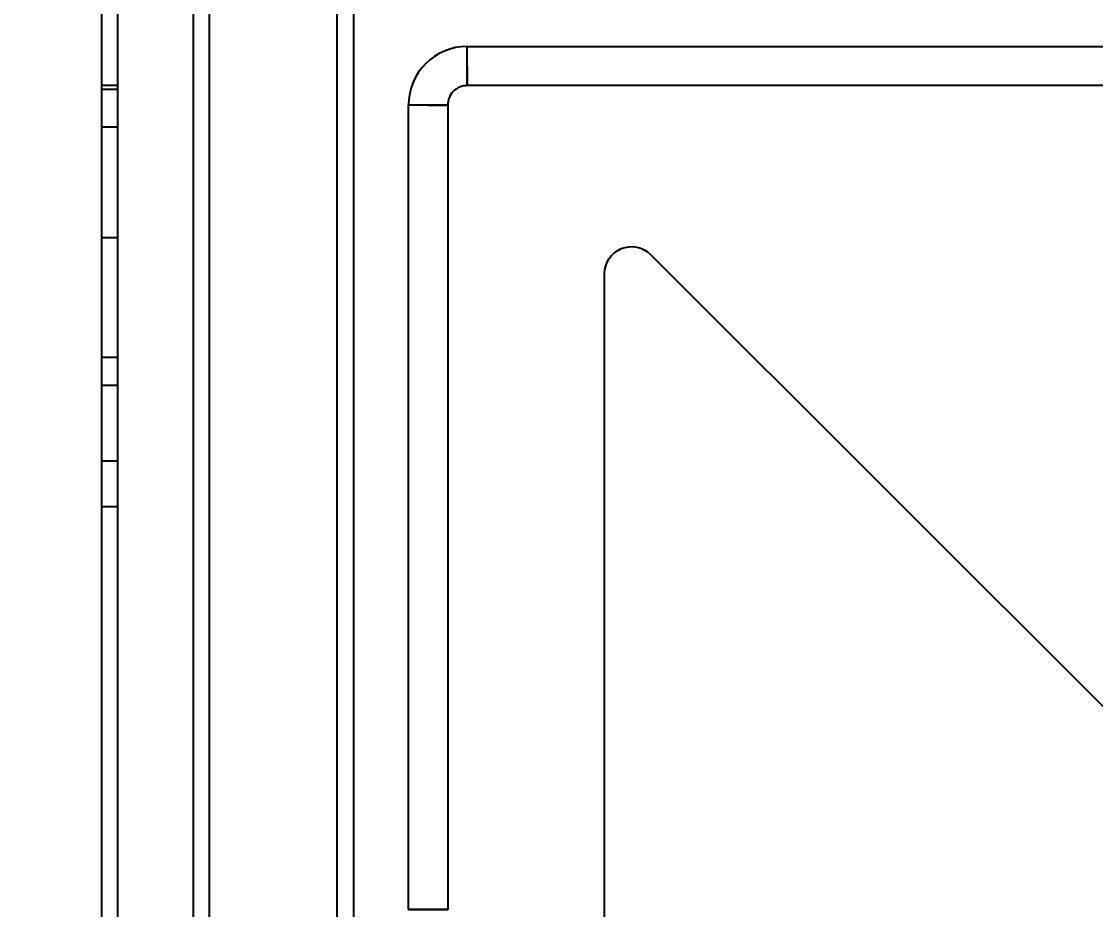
# Model space of a CAD drawing. Header units: millimetres. Extents: x 10366 to 13995, y 24552 to 29685.
# Drawn here: x 12503.7 to 12702.8, y 26904.6 to 27069.3 of the extents above; entities that cross this region are included whole.
import ezdxf

# ---------------------------------------------------------------- set-up
doc = ezdxf.new("R2010")
doc.units = ezdxf.units.MM
doc.header["$LTSCALE"] = 3
doc.layers.add('DomyÅ›lny', color=7, linetype='Continuous')
doc.styles.get("Standard").update_dxf_attribs({"font": 'arial.ttf'})
doc.dimstyles.new('MATEUSZ', dxfattribs={"dimtxt": 35, "dimasz": 16, "dimexe": 0.18, "dimexo": 0.0625, "dimgap": 0.09, "dimtad": 0, "dimdec": 0, "dimdsep": 46, "dimtxsty": 'Standard', "dimblk": 'DOT', "dimcen": 0.09, "dimse1": 1, "dimse2": 1, "dimadec": 0, "dimazin": 0, "dimtfac": 1, "dimtdec": 0, "dimtofl": 0, "dimtmove": 0, "dimatfit": 3, "dimfxl": 1, "dimtolj": 1, "dimtzin": 0, "dimlwd": 9, "dimlwe": 9, "dimarcsym": 0})

# ---------------------------------------------------------------- blocks, each defined once
blk = doc.blocks.new('_Dot')
at = {"color": 0, "linetype": 'ByBlock', "lineweight": -2}
blk.add_line((-0.5, 0), (-1, 0), dxfattribs=at)
at = {"color": 0, "linetype": 'ByBlock', "const_width": 0.5}
blk.add_lwpolyline([(-0.25, 0, 1), (0.25, 0, 1)], format="xyb", close=True, dxfattribs=at)
blk = doc.blocks.new('*D16')
at = {"color": 0, "lineweight": 9, "transparency": 16777216}
for p, q in [((12244.47, 27450.42), (12244.47, 27117.96)), ((12244.47, 26708.42), (12244.47, 27040.88))]:
    blk.add_line(p, q, dxfattribs=at)
at = {"layer": 'Defpoints', "color": 0, "transparency": 16777216}
for p in [(12521.53, 27466.42), (12244.47, 26692.42), (12521.53, 26692.42)]:
    blk.add_point(p, dxfattribs=at)
at = {"color": 0, "lineweight": 9, "transparency": 16777216, "xscale": 16, "yscale": 16, "zscale": 16}
for p, rotation in [((12244.47, 27466.42), 90), ((12244.47, 26692.42), 270)]:
    blk.add_blockref('_Dot', p, dxfattribs=dict(at, rotation=rotation))
at = {"color": 0, "transparency": 16777216, "insert": (12244.47, 27079.42), "char_height": 35, "attachment_point": 5, "rotation": 90}
blk.add_mtext('\\A1;774', dxfattribs=at)

msp = doc.modelspace()

# ---------------------------------------------------------------- linework, layer by layer
at = {"layer": 'DomyÅ›lny'}
for p, q in [((12518.53, 27463.42), (12518.53, 26695.42)), ((12521.53, 27463.42), (12521.53, 26720.42)), ((12535.53, 27443.42), (12535.53, 26720.42)), ((12538.53, 27443.42), (12538.53, 26720.42)), ((12562.25, 26733.5), (12562.25, 27423.5)), ((12565.34, 26736.59), (12565.34, 27420.41)), ((12586.33, 27064.65), (12884.58, 27064.65)), ((12518.53, 27057.5), (12521.53, 27057.5)), ((12521.53, 27056.64), (12518.53, 27056.64)), ((12884.58, 27057.39), (12586.33, 27057.39)), ((12575.45, 26904.65), (12575.45, 27053.77)), ((12582.71, 27053.77), (12582.71, 26904.65)), ((12518.53, 27049.75), (12521.53, 27049.75)), ((12521.53, 27029.2), (12518.53, 27029.2)), ((12620.32, 27026.09), (12852.2, 26794.21)), ((12611.78, 26805.68), (12611.78, 27022.55)), ((12521.53, 27006.97), (12518.53, 27006.97)), ((12518.53, 27001.87), (12521.53, 27001.87)), ((12521.53, 26987.78), (12518.53, 26987.78)), ((12521.53, 26979.31), (12518.53, 26979.31))]:
    msp.add_line(p, q, dxfattribs=at)
for points in [[(12586.33, 27061.02, 0), (12586.33, 27064.65, 0)], [(12586.33, 27057.39, 0), (12585.98, 27057.38, 0), (12585.61, 27057.32, 0), (12585.26, 27057.23, 0), (12584.91, 27057.11, 0), (12584.59, 27056.95, 0), (12584.28, 27056.76, 0), (12584, 27056.54, 0), (12583.74, 27056.3, 0), (12583.5, 27056.04, 0), (12583.29, 27055.75, 0), (12583.12, 27055.45, 0), (12582.97, 27055.13, 0), (12582.86, 27054.8, 0), (12582.77, 27054.46, 0), (12582.72, 27054.12, 0), (12582.71, 27053.77, 0)], [(12579.08, 27053.77, 0), (12575.45, 27053.77, 0)], [(12611.78, 27022.55, 0), (12611.84, 27023.29, 0), (12612, 27024.01, 0), (12612.26, 27024.69, 0), (12612.63, 27025.33, 0), (12613.08, 27025.91, 0), (12613.61, 27026.42, 0), (12614.22, 27026.84, 0), (12614.87, 27027.17, 0), (12615.57, 27027.4, 0), (12616.3, 27027.53, 0), (12617.03, 27027.55, 0), (12617.76, 27027.46, 0), (12618.47, 27027.26, 0), (12619.14, 27026.96, 0), (12619.76, 27026.57, 0), (12620.32, 27026.09, 0)]]:
    msp.add_polyline3d(points, dxfattribs=at)
for points in [[(12586.33, 27061.02, 0), (12586.33, 27057.39, 0)], [(12579.08, 27053.77, 0), (12582.71, 27053.77, 0)], [(12579.08, 26904.65, 0), (12575.45, 26904.65, 0)], [(12579.08, 26904.65, 0), (12582.71, 26904.65, 0)]]:
    msp.add_polyline3d(points, close=True, dxfattribs=at)
msp.add_arc((12586.33, 27053.77), 10.88, 90, 180, dxfattribs=at)

# ---------------------------------------------------------------- dimensions: what is measured, and where the dimension line sits
dim = msp.add_linear_dim(base=(12244.47, 26692.42), p1=(12521.53, 27466.42), p2=(12521.53, 26692.42), angle=90, dimstyle='MATEUSZ')
dim.commit()
dim.dimension.update_dxf_attribs({"geometry": '*D16', "text_midpoint": (12244.47, 27079.42)})

doc.saveas('drawing.dxf')
